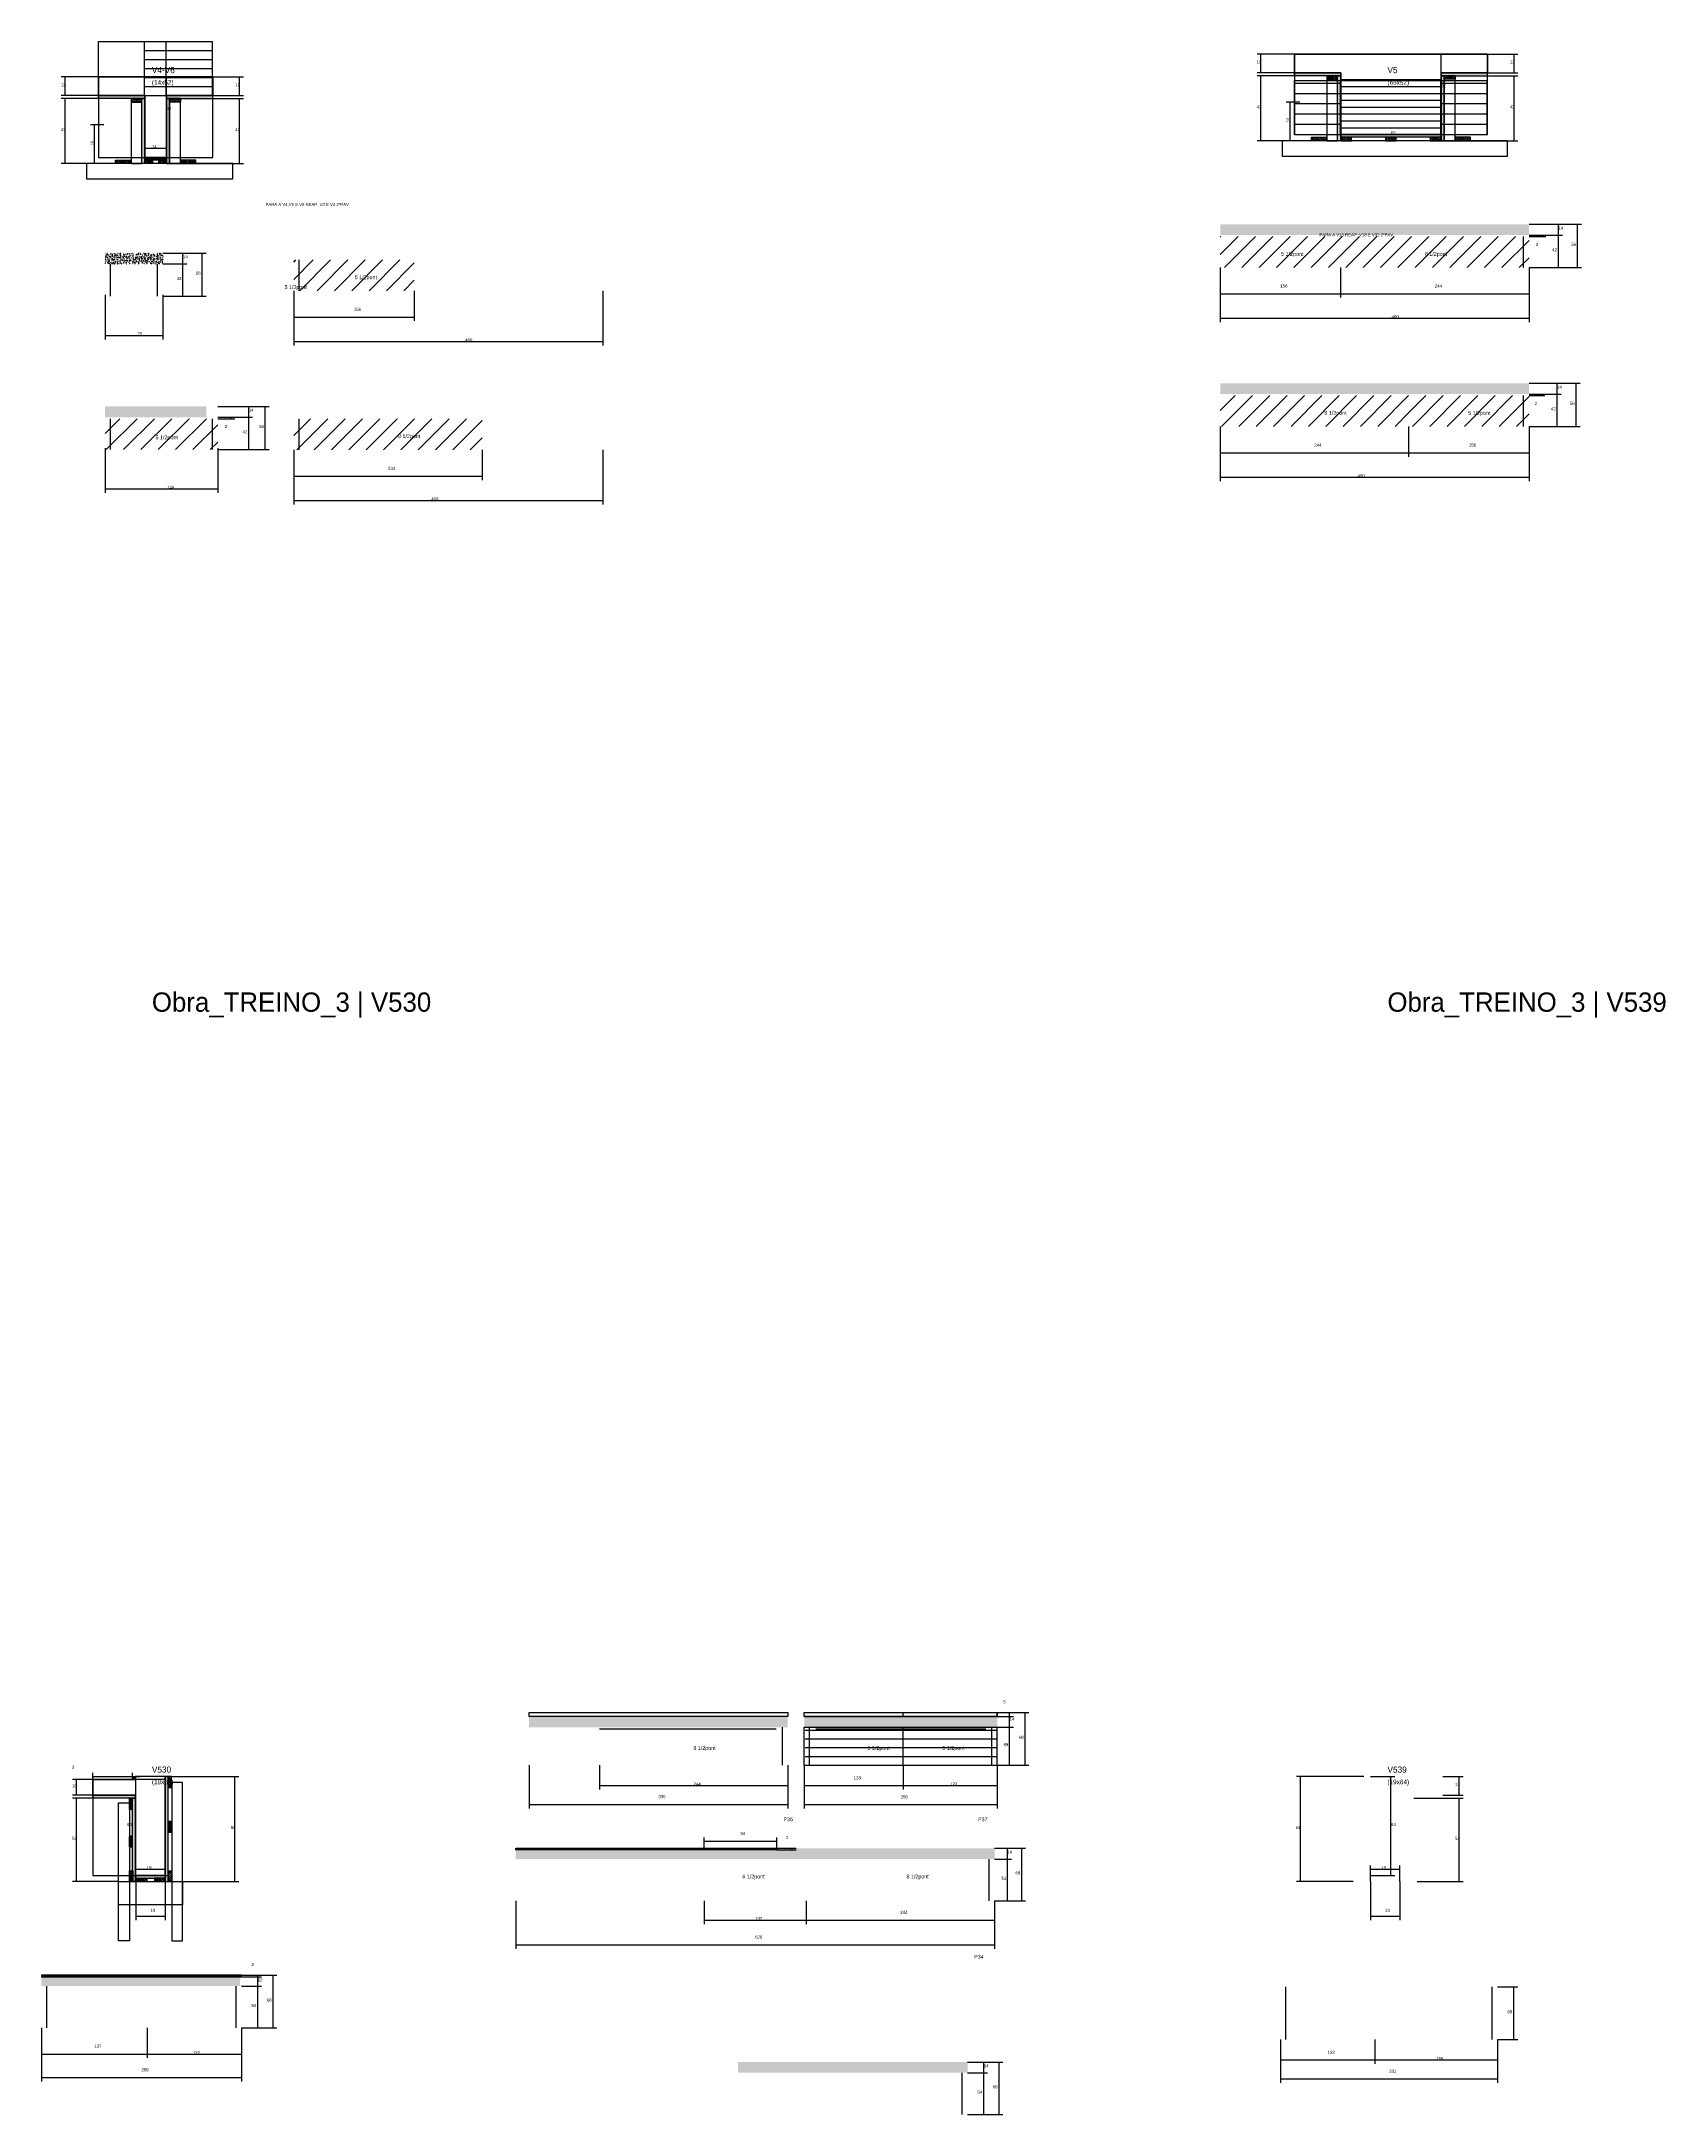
# Model space of a CAD drawing. Header units: metres. Extents: x -2848 to 22762, y -49062 to 1016.
# Drawn here: x 1457 to 3560, y -40038 to -37354 of the extents above; entities that cross this region are included whole.
import ezdxf

# ---------------------------------------------------------------- set-up
doc = ezdxf.new("R2010")
doc.units = ezdxf.units.M
for name, color, linetype in [('CONCRETO', 251, 'Continuous'), ('COTA', 4, 'Continuous'), ('Cota Seção (2x)', 4, 'Continuous'), ('Hachura', 253, 'Continuous'), ('LABEL_ID', 3, 'Continuous'), ('Madeira', 126, 'Continuous'), ('NOMENCLATURA', 7, 'Continuous'), ('Painéis', 200, 'Continuous'), ('PONTALETE', 2, 'Continuous'), ('SARR_2.2x7', 40, 'Continuous'), ('SARR_3.5x7', 81, 'Continuous'), ('SARR_EDITAR', 141, 'Continuous'), ('Texto Seção', 7, 'Continuous')]:
    doc.layers.add(name, color=color, linetype=linetype)

msp = doc.modelspace()

# ---------------------------------------------------------------- hatches: boundary and pattern name
at = {"layer": 'COTA'}
h = msp.add_hatch(dxfattribs=at)
h.set_pattern_fill('AR-CONC', scale=0.03)
h.paths.add_polyline_path([(3383.4, -37604.6), (3383.4, -37590.6), (2983.4, -37590.6), (2983.4, -37604.6)])
h = msp.add_hatch(dxfattribs=at)
h.set_pattern_fill('AR-CONC', scale=0.03)
h.paths.add_polyline_path([(1539.4, -37627.9), (1539.4, -37641.9), (1614.4, -37641.9), (1614.4, -37627.9)])
h = msp.add_hatch(dxfattribs=at)
h.set_pattern_fill('AR-CONC', scale=0.03)
h.paths.add_polyline_path([(3383.4, -37810.4), (3383.4, -37796.4), (2983.4, -37796.4), (2983.4, -37810.4)])
h = msp.add_hatch(dxfattribs=at)
h.set_pattern_fill('AR-CONC', scale=0.03)
h.paths.add_polyline_path([(1539.4, -37826.4), (1539.4, -37840.4), (1670.4, -37840.4), (1670.4, -37826.4)])
h = msp.add_hatch(dxfattribs=at)
h.set_pattern_fill('AR-CONC', scale=0.03)
h.paths.add_polyline_path([(2088.5, -39536.2), (2088.5, -39522.2), (2088.5, -39522.2), (2423.5, -39522.2), (2423.5, -39522.2), (2423.5, -39536.2), (2423.5, -39536.2), (2088.5, -39536.2)])
h = msp.add_hatch(dxfattribs=at)
h.set_pattern_fill('AR-CONC', scale=0.03)
h.paths.add_polyline_path([(2444.8, -39522.2), (2444.8, -39536.2), (2444.8, -39536.2), (2694.8, -39536.2), (2694.8, -39536.2), (2694.8, -39522.2), (2694.8, -39522.2), (2444.8, -39522.2)])
h = msp.add_hatch(dxfattribs=at)
h.set_pattern_fill('AR-CONC', scale=0.03)
h.paths.add_polyline_path([(2409.2, -39694.8), (2409.2, -39692.8), (2409.2, -39692.8), (2691.2, -39692.8), (2691.2, -39692.8), (2691.2, -39706.8), (2691.2, -39706.8), (2071.2, -39706.8), (2071.2, -39706.8), (2071.2, -39694.8), (2071.2, -39694.8), (2409.2, -39694.8)])
h = msp.add_hatch(dxfattribs=at)
h.set_pattern_fill('AR-CONC', scale=0.03)
h.paths.add_polyline_path([(1457, -39859.3), (1457, -39871.3), (1457, -39871.3), (1714, -39871.3), (1714, -39871.3), (1714, -39859.3), (1714, -39859.3), (1457, -39859.3)])
h = msp.add_hatch(dxfattribs=at)
h.set_pattern_fill('AR-CONC', scale=0.03)
h.paths.add_polyline_path([(2656.2, -39983.5), (2656.2, -39969.5), (2656.2, -39969.5), (2359.2, -39969.5), (2359.2, -39969.5), (2359.2, -39983.5), (2359.2, -39983.5), (2656.2, -39983.5)])
at = {"layer": 'Hachura'}
h = msp.add_hatch(color=8, dxfattribs=at)
h.dxf.hatch_style = 1
h.paths.add_polyline_path([(3079.5, -37398.5), (3079.5, -37394.5), (3079.5, -37394.5), (3139.5, -37394.5), (3139.5, -37394.5), (3139.5, -37398.5), (3139.5, -37398.5), (3079.5, -37398.5)])
h = msp.add_hatch(dxfattribs=at)
h.set_pattern_fill('ANSI31', scale=0.5)
h.paths.add_polyline_path([(3121.5, -37398.5), (3121.5, -37402.9), (3121.5, -37402.9), (3135.5, -37402.9), (3135.5, -37402.9), (3135.5, -37398.5), (3135.5, -37398.5), (3121.5, -37398.5)])
h = msp.add_hatch(color=8, dxfattribs=at)
h.dxf.hatch_style = 1
h.paths.add_polyline_path([(3135.5, -37398.5), (3139.5, -37398.5), (3139.5, -37398.5), (3139.5, -37482.5), (3139.5, -37482.5), (3135.5, -37482.5), (3135.5, -37482.5), (3135.5, -37398.5)])
h = msp.add_hatch(color=8, dxfattribs=at)
h.dxf.hatch_style = 1
h.paths.add_polyline_path([(3329.5, -37398.5), (3329.5, -37394.5), (3329.5, -37394.5), (3269.5, -37394.5), (3269.5, -37394.5), (3269.5, -37398.5), (3269.5, -37398.5), (3329.5, -37398.5)])
h = msp.add_hatch(color=8, dxfattribs=at)
h.dxf.hatch_style = 1
h.paths.add_polyline_path([(3273.5, -37398.5), (3269.5, -37398.5), (3269.5, -37398.5), (3269.5, -37482.5), (3269.5, -37482.5), (3273.5, -37482.5), (3273.5, -37482.5), (3273.5, -37398.5)])
h = msp.add_hatch(dxfattribs=at)
h.set_pattern_fill('ANSI31', scale=0.5)
h.paths.add_polyline_path([(3287.5, -37398.5), (3287.5, -37402.9), (3287.5, -37402.9), (3273.5, -37402.9), (3273.5, -37402.9), (3273.5, -37398.5), (3273.5, -37398.5), (3287.5, -37398.5)])
h = msp.add_hatch(color=8, dxfattribs=at)
h.dxf.hatch_style = 1
h.paths.add_polyline_path([(1531, -37428), (1531, -37424), (1531, -37424), (1591, -37424), (1591, -37424), (1591, -37428), (1591, -37428), (1531, -37428)])
h = msp.add_hatch(dxfattribs=at)
h.set_pattern_fill('ANSI31', scale=0.5)
h.paths.add_polyline_path([(1573, -37428), (1573, -37432.4), (1573, -37432.4), (1587, -37432.4), (1587, -37432.4), (1587, -37428), (1587, -37428), (1573, -37428)])
h = msp.add_hatch(color=8, dxfattribs=at)
h.dxf.hatch_style = 1
h.paths.add_polyline_path([(1587, -37428), (1591, -37428), (1591, -37428), (1591, -37512), (1591, -37512), (1587, -37512), (1587, -37512), (1587, -37428)])
h = msp.add_hatch(color=8, dxfattribs=at)
h.dxf.hatch_style = 1
h.paths.add_polyline_path([(1679, -37428), (1679, -37424), (1679, -37424), (1619, -37424), (1619, -37424), (1619, -37428), (1619, -37428), (1679, -37428)])
h = msp.add_hatch(color=8, dxfattribs=at)
h.dxf.hatch_style = 1
h.paths.add_polyline_path([(1623, -37428), (1619, -37428), (1619, -37428), (1619, -37512), (1619, -37512), (1623, -37512), (1623, -37512), (1623, -37428)])
h = msp.add_hatch(dxfattribs=at)
h.set_pattern_fill('ANSI31', scale=0.5)
h.paths.add_polyline_path([(1637, -37428), (1637, -37432.4), (1637, -37432.4), (1623, -37432.4), (1623, -37432.4), (1623, -37428), (1623, -37428), (1637, -37428)])
h = msp.add_hatch(dxfattribs=at)
h.set_pattern_fill('ANSI31', scale=0.5)
h.paths.add_polyline_path([(3101.5, -37482.5), (3101.5, -37478.1), (3101.5, -37478.1), (3121.5, -37478.1), (3121.5, -37478.1), (3121.5, -37482.5), (3121.5, -37482.5), (3101.5, -37482.5)])
h = msp.add_hatch(color=8, dxfattribs=at)
h.dxf.hatch_style = 1
h.paths.add_polyline_path([(3139.5, -37478.1), (3139.5, -37474.5), (3139.5, -37474.5), (3269.5, -37474.5), (3269.5, -37474.5), (3269.5, -37478.1), (3269.5, -37478.1), (3139.5, -37478.1)])
h = msp.add_hatch(dxfattribs=at)
h.set_pattern_fill('ANSI31', scale=0.5)
h.paths.add_polyline_path([(3139.5, -37478.1), (3139.5, -37482.5), (3139.5, -37482.5), (3153.5, -37482.5), (3153.5, -37482.5), (3153.5, -37478.1), (3153.5, -37478.1), (3139.5, -37478.1)])
h = msp.add_hatch(dxfattribs=at)
h.set_pattern_fill('ANSI31', scale=0.5)
h.paths.add_polyline_path([(3197.5, -37478.1), (3197.5, -37482.5), (3197.5, -37482.5), (3211.5, -37482.5), (3211.5, -37482.5), (3211.5, -37478.1), (3211.5, -37478.1), (3197.5, -37478.1)])
h = msp.add_hatch(dxfattribs=at)
h.set_pattern_fill('ANSI31', scale=0.5)
h.paths.add_polyline_path([(3255.5, -37478.1), (3255.5, -37482.5), (3255.5, -37482.5), (3269.5, -37482.5), (3269.5, -37482.5), (3269.5, -37478.1), (3269.5, -37478.1), (3255.5, -37478.1)])
h = msp.add_hatch(dxfattribs=at)
h.set_pattern_fill('ANSI31', scale=0.5)
h.paths.add_polyline_path([(3307.5, -37482.5), (3307.5, -37478.1), (3307.5, -37478.1), (3287.5, -37478.1), (3287.5, -37478.1), (3287.5, -37482.5), (3287.5, -37482.5), (3307.5, -37482.5)])
h = msp.add_hatch(dxfattribs=at)
h.set_pattern_fill('ANSI31', scale=0.5)
h.paths.add_polyline_path([(1553, -37512), (1553, -37507.6), (1553, -37507.6), (1573, -37507.6), (1573, -37507.6), (1573, -37512), (1573, -37512), (1553, -37512)])
h = msp.add_hatch(color=8, dxfattribs=at)
h.dxf.hatch_style = 1
h.paths.add_polyline_path([(1591, -37507.6), (1591, -37504), (1591, -37504), (1619, -37504), (1619, -37504), (1619, -37507.6), (1619, -37507.6), (1591, -37507.6)])
h = msp.add_hatch(dxfattribs=at)
h.set_pattern_fill('ANSI31', scale=0.5)
h.paths.add_polyline_path([(1591, -37512), (1591, -37507.6), (1591, -37507.6), (1601, -37507.6), (1601, -37507.6), (1601, -37512), (1601, -37512), (1591, -37512)])
h = msp.add_hatch(dxfattribs=at)
h.set_pattern_fill('ANSI31', scale=0.5)
h.paths.add_polyline_path([(1609, -37512), (1609, -37507.6), (1609, -37507.6), (1619, -37507.6), (1619, -37507.6), (1619, -37512), (1619, -37512), (1609, -37512)])
h = msp.add_hatch(dxfattribs=at)
h.set_pattern_fill('ANSI31', scale=0.5)
h.paths.add_polyline_path([(1657, -37512), (1657, -37507.6), (1657, -37507.6), (1637, -37507.6), (1637, -37507.6), (1637, -37512), (1637, -37512), (1657, -37512)])
h = msp.add_hatch(dxfattribs=at)
h.set_pattern_fill('ANSI31', scale=5)
h.paths.add_polyline_path([(3139.4, -37646.6), (3139.4, -37606.6), (2983.4, -37606.6), (2983.4, -37646.6)])
h = msp.add_hatch(dxfattribs=at)
h.set_pattern_fill('ANSI31', scale=5)
h.paths.add_polyline_path([(3139.4, -37646.6), (3383.4, -37646.6), (3383.4, -37606.6), (3139.4, -37606.6)])
h = msp.add_hatch(dxfattribs=at)
h.set_pattern_fill('ANSI31', scale=5)
h.paths.add_polyline_path([(1939.8, -37676.8), (1939.8, -37636.8), (1783.8, -37636.8), (1783.8, -37676.8)])
h = msp.add_hatch(dxfattribs=at)
h.set_pattern_fill('ANSI31', scale=5)
h.paths.add_polyline_path([(3227.4, -37812.4), (2983.4, -37812.4), (2983.4, -37852.4), (3227.4, -37852.4)])
h = msp.add_hatch(dxfattribs=at)
h.set_pattern_fill('ANSI31', scale=5)
h.paths.add_polyline_path([(3227.4, -37852.4), (3383.4, -37852.4), (3383.4, -37812.4), (3227.4, -37812.4)])
h = msp.add_hatch(dxfattribs=at)
h.set_pattern_fill('ANSI31', scale=5)
h.paths.add_polyline_path([(1685.4, -37882.4), (1685.4, -37842.4), (1539.4, -37842.4), (1539.4, -37882.4)])
h = msp.add_hatch(dxfattribs=at)
h.set_pattern_fill('ANSI31', scale=5)
h.paths.add_polyline_path([(2027.8, -37842.6), (1783.8, -37842.6), (1783.8, -37882.6), (2027.8, -37882.6)])
h = msp.add_hatch(color=8, dxfattribs=at)
h.dxf.hatch_style = 1
h.paths.add_polyline_path([(1575, -39604), (1579, -39604), (1579, -39604), (1579, -39600), (1579, -39600), (1575, -39600), (1575, -39600), (1575, -39604)])
h = msp.add_hatch(color=8, dxfattribs=at)
h.dxf.hatch_style = 1
h.paths.add_polyline_path([(1621, -39600), (1617, -39600), (1617, -39600), (1617, -39736), (1617, -39736), (1621, -39736), (1621, -39736), (1621, -39600)])
h = msp.add_hatch(dxfattribs=at)
h.set_pattern_fill('ANSI31', scale=0.5)
h.paths.add_polyline_path([(1625.4, -39600), (1621, -39600), (1621, -39600), (1621, -39614), (1621, -39614), (1625.4, -39614), (1625.4, -39614), (1625.4, -39600)])
h = msp.add_hatch(color=8, dxfattribs=at)
h.dxf.hatch_style = 1
h.paths.add_polyline_path([(1523.4, -39628), (1523.4, -39624), (1523.4, -39624), (1579, -39624), (1579, -39624), (1579, -39628), (1579, -39628), (1523.4, -39628)])
h = msp.add_hatch(dxfattribs=at)
h.set_pattern_fill('ANSI31', scale=0.5)
h.paths.add_polyline_path([(1575, -39628), (1570.6, -39628), (1570.6, -39628), (1570.6, -39642), (1570.6, -39642), (1575, -39642), (1575, -39642), (1575, -39628)])
h = msp.add_hatch(color=8, dxfattribs=at)
h.dxf.hatch_style = 1
h.paths.add_polyline_path([(1575, -39628), (1579, -39628), (1579, -39628), (1579, -39736), (1579, -39736), (1575, -39736), (1575, -39736), (1575, -39628)])
h = msp.add_hatch(dxfattribs=at)
h.set_pattern_fill('ANSI31', scale=0.5)
h.paths.add_polyline_path([(1625.4, -39658), (1621, -39658), (1621, -39658), (1621, -39672), (1621, -39672), (1625.4, -39672), (1625.4, -39672), (1625.4, -39658)])
h = msp.add_hatch(dxfattribs=at)
h.set_pattern_fill('ANSI31', scale=0.5)
h.paths.add_polyline_path([(1575, -39677), (1570.6, -39677), (1570.6, -39677), (1570.6, -39691), (1570.6, -39691), (1575, -39691), (1575, -39691), (1575, -39677)])
h = msp.add_hatch(dxfattribs=at)
h.set_pattern_fill('ANSI31', scale=0.5)
h.paths.add_polyline_path([(1570.9, -39722), (1575.3, -39722), (1575.3, -39722), (1575.3, -39736), (1575.3, -39736), (1570.9, -39736), (1570.9, -39736), (1570.9, -39722)])
h = msp.add_hatch(color=8, dxfattribs=at)
h.dxf.hatch_style = 1
h.paths.add_polyline_path([(1617.3, -39731.6), (1617.3, -39728), (1617.3, -39728), (1579.3, -39728), (1579.3, -39728), (1579.3, -39731.6), (1579.3, -39731.6), (1617.3, -39731.6)])
h = msp.add_hatch(dxfattribs=at)
h.set_pattern_fill('ANSI31', scale=0.5)
h.paths.add_polyline_path([(1579.3, -39736), (1579.3, -39731.6), (1579.3, -39731.6), (1593.3, -39731.6), (1593.3, -39731.6), (1593.3, -39736), (1593.3, -39736), (1579.3, -39736)])
h = msp.add_hatch(dxfattribs=at)
h.set_pattern_fill('ANSI31', scale=0.5)
h.paths.add_polyline_path([(1617.3, -39736), (1617.3, -39731.6), (1617.3, -39731.6), (1603.3, -39731.6), (1603.3, -39731.6), (1603.3, -39736), (1603.3, -39736), (1617.3, -39736)])
h = msp.add_hatch(dxfattribs=at)
h.set_pattern_fill('ANSI31', scale=0.5)
h.paths.add_polyline_path([(1621.3, -39722), (1625.7, -39722), (1625.7, -39722), (1625.7, -39736), (1625.7, -39736), (1621.3, -39736), (1621.3, -39736), (1621.3, -39722)])

# ---------------------------------------------------------------- linework, layer by layer
at = {"layer": 'CONCRETO'}
for points in [[(3269.5, -37394.5), (3269.5, -37404.5), (3269.5, -37474.5), (3139.5, -37474.5), (3139.5, -37394.5), (3079.5, -37394.5), (3079.5, -37370.5), (3269.5, -37370.5), (3329.5, -37370.5), (3329.5, -37394.5)], [(3079.5, -37474.5), (3329.5, -37474.5), (3329.5, -37370.5), (3079.5, -37370.5)], [(1619, -37424), (1619, -37434), (1619, -37504), (1591, -37504), (1591, -37424), (1531, -37424), (1531, -37400), (1619, -37400), (1679, -37400), (1679, -37424)], [(1531, -37504), (1679, -37504), (1679, -37400), (1531, -37400)], [(1523.4, -39728), (1617, -39728), (1617, -39604), (1523.4, -39604)], [(1579, -39728), (1621, -39728), (1621, -39600), (1579, -39600)]]:
    msp.add_lwpolyline(points, close=True, dxfattribs=at)
for points in [[(1617, -39624), (1617, -39624), (1617, -39656), (1617, -39656), (1617, -39728), (1579, -39728), (1579, -39624), (1523.4, -39624), (1523.4, -39604), (1579, -39604)], [(1579, -39624), (1579, -39626), (1579, -39626), (1579, -39728), (1617, -39728), (1617, -39600), (1621, -39600), (1621, -39600), (1579, -39600), (1579, -39604)]]:
    msp.add_lwpolyline(points, dxfattribs=at)
at = {"layer": 'COTA'}
for p, q in [((3079.5, -37370.5), (3031.2, -37370.5)), ((3036.2, -37394.5), (3036.2, -37370.5)), ((3329.5, -37370.5), (3369, -37370.5)), ((3364, -37394.5), (3364, -37370.5)), ((1531, -37400), (1482.7, -37400)), ((1487.7, -37424), (1487.7, -37400)), ((1679, -37400), (1718.5, -37400)), ((1713.5, -37424), (1713.5, -37400)), ((3079.5, -37394.5), (3031.2, -37394.5)), ((3079.5, -37398.5), (3031.2, -37398.5)), ((3036.2, -37482.5), (3036.2, -37398.5)), ((3287.5, -37398.5), (3369, -37398.5)), ((3329.5, -37394.5), (3369, -37394.5)), ((3364, -37482.5), (3364, -37398.5)), ((1531, -37424), (1482.7, -37424)), ((1531, -37428), (1482.7, -37428)), ((1487.7, -37512), (1487.7, -37428)), ((1637, -37428), (1718.5, -37428)), ((1679, -37424), (1718.5, -37424)), ((1713.5, -37512), (1713.5, -37428)), ((3086.5, -37432.6), (3069, -37432.6)), ((3074, -37482.5), (3074, -37432.6)), ((1538, -37462.1), (1520.5, -37462.1)), ((1525.5, -37512), (1525.5, -37462.1)), ((3101.5, -37482.5), (3031.2, -37482.5)), ((3086.5, -37482.5), (3069, -37482.5)), ((3307.5, -37482.5), (3369, -37482.5)), ((1553, -37512), (1482.7, -37512)), ((1538, -37512), (1520.5, -37512)), ((1657, -37512), (1718.5, -37512)), ((3383.4, -37590.6), (3426.5, -37590.6)), ((3383.4, -37590.6), (3451.3, -37590.6)), ((3421.5, -37604.6), (3421.5, -37590.6)), ((3446.3, -37646.6), (3446.3, -37590.6)), ((3383.4, -37604.6), (3426.5, -37604.6)), ((3383.4, -37604.6), (3426.5, -37604.6)), ((3383.4, -37604.6), (3405.3, -37604.6)), ((3383.4, -37606.6), (3405.3, -37606.6)), ((3400.3, -37606.6), (3400.3, -37604.6)), ((3421.5, -37646.6), (3421.5, -37604.6)), ((1614.4, -37627.9), (1645.3, -37627.9)), ((1614.4, -37627.9), (1670.1, -37627.9)), ((1614.4, -37641.9), (1645.3, -37641.9)), ((1614.4, -37641.9), (1645.3, -37641.9)), ((1640.3, -37641.9), (1640.3, -37627.9)), ((1640.3, -37683.9), (1640.3, -37641.9)), ((1665.1, -37683.9), (1665.1, -37627.9)), ((2983.4, -37646.6), (2983.4, -37717.3)), ((2983.4, -37646.6), (2983.4, -37685.6)), ((3139.4, -37646.6), (3139.4, -37685.6)), ((3139.4, -37646.6), (3139.4, -37685.6)), ((3383.4, -37646.6), (3383.4, -37685.6)), ((3383.4, -37646.6), (3383.4, -37717.3)), ((3383.4, -37646.6), (3426.5, -37646.6)), ((3383.4, -37646.6), (3451.3, -37646.6)), ((1539.4, -37681.9), (1539.4, -37739.6)), ((1614.4, -37681.9), (1614.4, -37739.6)), ((1614.4, -37683.9), (1645.3, -37683.9)), ((1614.4, -37683.9), (1670.1, -37683.9)), ((1783.8, -37676.8), (1783.8, -37747.5)), ((1783.8, -37676.8), (1783.8, -37715.8)), ((1939.8, -37676.8), (1939.8, -37715.8)), ((2183.8, -37676.8), (2183.8, -37747.5)), ((2983.4, -37680.6), (3139.4, -37680.6)), ((3139.4, -37680.6), (3383.4, -37680.6)), ((1783.8, -37710.8), (1939.8, -37710.8)), ((2983.4, -37712.3), (3383.4, -37712.3)), ((1539.4, -37734.6), (1614.4, -37734.6)), ((1783.8, -37742.5), (2183.8, -37742.5)), ((3383.4, -37796.4), (3424.8, -37796.4)), ((3383.4, -37796.4), (3449.6, -37796.4)), ((3383.4, -37810.4), (3424.8, -37810.4)), ((3383.4, -37810.4), (3424.8, -37810.4)), ((3383.4, -37810.4), (3403.9, -37810.4)), ((3398.9, -37812.4), (3398.9, -37810.4)), ((3419.8, -37810.4), (3419.8, -37796.4)), ((3419.8, -37852.4), (3419.8, -37810.4)), ((3444.6, -37852.4), (3444.6, -37796.4)), ((1685.4, -37826.4), (1730.5, -37826.4)), ((1685.4, -37826.4), (1751.9, -37826.4)), ((1725.5, -37840.4), (1725.5, -37826.4)), ((1746.9, -37882.4), (1746.9, -37826.4)), ((3383.4, -37812.4), (3403.9, -37812.4)), ((1685.4, -37840.4), (1730.5, -37840.4)), ((1685.4, -37840.4), (1730.5, -37840.4)), ((1685.4, -37840.4), (1707.4, -37840.4)), ((1685.4, -37842.4), (1707.4, -37842.4)), ((1702.4, -37842.4), (1702.4, -37840.4)), ((1725.5, -37882.4), (1725.5, -37840.4)), ((2983.4, -37852.4), (2983.4, -37891.5)), ((2983.4, -37852.4), (2983.4, -37923.1)), ((3227.4, -37852.4), (3227.4, -37891.5)), ((3227.4, -37852.4), (3227.4, -37891.5)), ((3383.4, -37852.4), (3383.4, -37923.1)), ((3383.4, -37852.4), (3383.4, -37891.5)), ((3383.4, -37852.4), (3424.8, -37852.4)), ((3383.4, -37852.4), (3449.6, -37852.4)), ((1539.4, -37880.4), (1539.4, -37938.2)), ((1685.4, -37880.4), (1685.4, -37938.2)), ((1685.4, -37882.4), (1730.5, -37882.4)), ((1685.4, -37882.4), (1751.9, -37882.4)), ((1783.8, -37882.6), (1783.8, -37921.7)), ((1783.8, -37882.6), (1783.8, -37953.3)), ((2027.8, -37882.6), (2027.8, -37921.7)), ((2183.8, -37882.6), (2183.8, -37953.3)), ((2983.4, -37886.5), (3227.4, -37886.5)), ((3227.4, -37886.5), (3383.4, -37886.5)), ((1783.8, -37916.7), (2027.8, -37916.7)), ((1539.4, -37933.2), (1685.4, -37933.2)), ((2983.4, -37918.1), (3383.4, -37918.1)), ((1783.8, -37948.3), (2183.8, -37948.3)), ((2694.8, -39517.2), (2735.7, -39517.2)), ((2694.8, -39517.2), (2715.7, -39517.2)), ((2694.8, -39522.2), (2715.7, -39522.2)), ((2710.7, -39522.2), (2710.7, -39517.2)), ((2710.7, -39536.2), (2710.7, -39522.2)), ((2710.7, -39522.2), (2715.7, -39522.2)), ((2730.7, -39585.2), (2730.7, -39517.2)), ((2694.8, -39536.2), (2715.7, -39536.2)), ((2710.7, -39585.2), (2710.7, -39536.2)), ((2710.7, -39536.2), (2715.7, -39536.2)), ((1523.4, -39604), (1497.2, -39604)), ((1502.2, -39624), (1502.2, -39604)), ((1523.4, -39604), (1523.4, -39595)), ((1523.4, -39600), (1575, -39600)), ((1575, -39600), (1575, -39595)), ((1625.4, -39600), (1712.6, -39600)), ((1707.6, -39736), (1707.6, -39600)), ((2088.5, -39585.2), (2088.5, -39641.2)), ((2179.5, -39585.2), (2179.5, -39616.7)), ((2423.5, -39585.2), (2423.5, -39616.7)), ((2423.5, -39585.2), (2423.5, -39641.2)), ((2444.8, -39585.2), (2444.8, -39616.7)), ((2444.8, -39585.2), (2444.8, -39641.2)), ((2572.8, -39585.2), (2572.8, -39616.7)), ((2572.8, -39585.2), (2572.8, -39616.7)), ((2694.8, -39585.2), (2694.8, -39616.7)), ((2694.8, -39585.2), (2694.8, -39641.2)), ((2694.8, -39585.2), (2715.7, -39585.2)), ((2694.8, -39585.2), (2735.7, -39585.2)), ((3169.6, -39600), (3082.4, -39600)), ((3087.4, -39736), (3087.4, -39600)), ((3271.6, -39600), (3297.9, -39600)), ((3292.9, -39624), (3292.9, -39600)), ((1523.4, -39624), (1497.2, -39624)), ((1523.4, -39628), (1497.2, -39628)), ((1502.2, -39736), (1502.2, -39628)), ((2179.5, -39611.7), (2423.5, -39611.7)), ((2444.8, -39611.7), (2572.8, -39611.7)), ((2572.8, -39611.7), (2694.8, -39611.7)), ((3234, -39628), (3297.9, -39628)), ((3271.6, -39624), (3297.9, -39624)), ((3292.9, -39736), (3292.9, -39628)), ((2088.5, -39636.2), (2423.5, -39636.2)), ((2444.8, -39636.2), (2694.8, -39636.2)), ((2409.2, -39692.8), (2434.2, -39692.8)), ((2409.2, -39694.8), (2434.2, -39694.8)), ((2429.2, -39694.8), (2429.2, -39692.8)), ((2691.2, -39692.8), (2713, -39692.8)), ((2691.2, -39692.8), (2731.4, -39692.8)), ((2691.2, -39706.8), (2713, -39706.8)), ((2691.2, -39706.8), (2713, -39706.8)), ((2708, -39706.8), (2708, -39692.8)), ((2708, -39760.8), (2708, -39706.8)), ((2726.4, -39760.8), (2726.4, -39692.8)), ((1556.9, -39736), (1497.2, -39736)), ((1579.3, -39736), (1579.3, -39785.7)), ((1617.3, -39736), (1617.3, -39785.7)), ((1639.7, -39736), (1712.6, -39736)), ((3155.6, -39736), (3082.4, -39736)), ((3178, -39736), (3178, -39785.7)), ((3216, -39736), (3216, -39785.7)), ((3238.4, -39736), (3297.9, -39736)), ((2071.2, -39760.8), (2071.2, -39822.8)), ((2315.2, -39760.8), (2315.2, -39790.9)), ((2447.2, -39760.8), (2447.2, -39790.9)), ((2447.2, -39760.8), (2447.2, -39790.9)), ((2691.2, -39760.8), (2691.2, -39790.9)), ((2691.2, -39760.8), (2691.2, -39822.8)), ((2691.2, -39760.8), (2713, -39760.8)), ((2691.2, -39760.8), (2731.4, -39760.8)), ((1579.3, -39780.7), (1617.3, -39780.7)), ((2315.2, -39785.9), (2447.2, -39785.9)), ((2447.2, -39785.9), (2691.2, -39785.9)), ((3178, -39780.7), (3216, -39780.7)), ((2071.2, -39817.8), (2691.2, -39817.8)), ((1716, -39857.3), (1762, -39857.3)), ((1716, -39857.3), (1742.1, -39857.3)), ((1716, -39859.3), (1742.1, -39859.3)), ((1716, -39859.3), (1742.1, -39859.3)), ((1716, -39871.3), (1742.1, -39871.3)), ((1716, -39871.3), (1742.1, -39871.3)), ((1737.1, -39859.3), (1737.1, -39857.3)), ((1737.1, -39871.3), (1737.1, -39859.3)), ((1737.1, -39925.3), (1737.1, -39871.3)), ((1757, -39925.3), (1757, -39857.3)), ((3342.6, -39872.4), (3368.7, -39872.4)), ((3363.7, -39940.4), (3363.7, -39872.4)), ((1457, -39925.3), (1457, -39964.2)), ((1457, -39925.3), (1457, -39994.7)), ((1594, -39925.3), (1594, -39964.2)), ((1594, -39925.3), (1594, -39964.2)), ((1716, -39925.3), (1716, -39964.2)), ((1716, -39925.3), (1716, -39994.7)), ((1716, -39925.3), (1742.1, -39925.3)), ((1716, -39925.3), (1762, -39925.3)), ((3061.6, -39940.4), (3061.6, -39971.9)), ((3061.6, -39940.4), (3061.6, -39996.4)), ((3183.6, -39940.4), (3183.6, -39971.9)), ((3183.6, -39940.4), (3183.6, -39971.9)), ((3342.6, -39940.4), (3342.6, -39971.9)), ((3342.6, -39940.4), (3342.6, -39996.4)), ((3342.6, -39940.4), (3368.7, -39940.4)), ((1457, -39959.2), (1594, -39959.2)), ((1594, -39959.2), (1716, -39959.2)), ((2656.2, -39969.5), (2682.2, -39969.5)), ((2656.2, -39969.5), (2702.1, -39969.5)), ((2656.2, -39983.5), (2682.2, -39983.5)), ((2656.2, -39983.5), (2682.2, -39983.5)), ((2677.2, -39983.5), (2677.2, -39969.5)), ((2677.2, -40037.5), (2677.2, -39983.5)), ((2697.1, -40037.5), (2697.1, -39969.5)), ((3061.6, -39966.9), (3183.6, -39966.9)), ((3183.6, -39966.9), (3342.6, -39966.9)), ((1457, -39989.7), (1716, -39989.7)), ((3061.6, -39991.4), (3342.6, -39991.4)), ((2656.2, -40037.5), (2682.2, -40037.5)), ((2656.2, -40037.5), (2702.1, -40037.5))]:
    msp.add_line(p, q, dxfattribs=at)
at = {"layer": 'Cota Seção (2x)'}
for p, q in [((3139.5, -37370.5), (3274.5, -37370.5)), ((3269.5, -37474.5), (3269.5, -37370.5)), ((1591, -37400), (1624, -37400)), ((1619, -37504), (1619, -37400)), ((1591, -37504), (1591, -37487.2)), ((1619, -37504), (1619, -37487.2)), ((3139.5, -37474.5), (3139.5, -37469.5)), ((3139.5, -37474.5), (3274.5, -37474.5)), ((3139.5, -37474.5), (3269.5, -37474.5)), ((3269.5, -37474.5), (3269.5, -37469.5)), ((1591, -37492.2), (1619, -37492.2)), ((1591, -37504), (1624, -37504)), ((1579.3, -39728), (1579.3, -39600)), ((1579.3, -39600), (1584.3, -39600)), ((3178, -39600), (3209.6, -39600)), ((3204.6, -39728), (3204.6, -39600)), ((2315.2, -39692.8), (2315.2, -39678.7)), ((2315.2, -39683.7), (2409.2, -39683.7)), ((2409.2, -39692.8), (2409.2, -39678.7)), ((1579.3, -39736), (1579.3, -39715)), ((1617.3, -39736), (1617.3, -39715)), ((3178, -39736), (3178, -39715)), ((3216, -39736), (3216, -39715)), ((1579.3, -39720), (1617.3, -39720)), ((1579.3, -39728), (1584.3, -39728)), ((3178, -39720), (3216, -39720)), ((3178, -39728), (3209.6, -39728))]:
    msp.add_line(p, q, dxfattribs=at)
at = {"layer": 'Madeira'}
for points in [[(3121.5, -37398.5), (3121.5, -37402.9), (3135.5, -37402.9), (3135.5, -37398.5)], [(3121.5, -37482.5), (3135.5, -37482.5), (3135.5, -37398.5), (3121.5, -37398.5)], [(3287.5, -37398.5), (3287.5, -37402.9), (3273.5, -37402.9), (3273.5, -37398.5)], [(3287.5, -37398.5), (3273.5, -37398.5), (3273.5, -37482.5), (3287.5, -37482.5)], [(1573, -37428), (1573, -37432.4), (1587, -37432.4), (1587, -37428)], [(1573, -37512), (1587, -37512), (1587, -37428), (1573, -37428)], [(1637, -37428), (1637, -37432.4), (1623, -37432.4), (1623, -37428)], [(1637, -37428), (1623, -37428), (1623, -37512), (1637, -37512)], [(3063.7, -37502.5), (3355.3, -37502.5), (3355.3, -37482.5), (3063.7, -37482.5)], [(3101.5, -37482.5), (3101.5, -37478.1), (3121.5, -37478.1), (3121.5, -37482.5)], [(3139.5, -37478.1), (3139.5, -37482.5), (3153.5, -37482.5), (3153.5, -37478.1)], [(3197.5, -37478.1), (3197.5, -37482.5), (3211.5, -37482.5), (3211.5, -37478.1)], [(3255.5, -37478.1), (3255.5, -37482.5), (3269.5, -37482.5), (3269.5, -37478.1)], [(3307.5, -37482.5), (3307.5, -37478.1), (3287.5, -37478.1), (3287.5, -37482.5)], [(1515.2, -37532), (1704.8, -37532), (1704.8, -37512), (1515.2, -37512)], [(1553, -37512), (1553, -37507.6), (1573, -37507.6), (1573, -37512)], [(1591, -37512), (1591, -37507.6), (1601, -37507.6), (1601, -37512)], [(1609, -37512), (1609, -37507.6), (1619, -37507.6), (1619, -37512)], [(1657, -37512), (1657, -37507.6), (1637, -37507.6), (1637, -37512)], [(1625.4, -39600), (1621, -39600), (1621, -39614), (1625.4, -39614)], [(1575, -39628), (1570.6, -39628), (1570.6, -39642), (1575, -39642)], [(1625.4, -39658), (1621, -39658), (1621, -39672), (1625.4, -39672)], [(1575, -39677), (1570.6, -39677), (1570.6, -39691), (1575, -39691)], [(1570.9, -39722), (1575.3, -39722), (1575.3, -39736), (1570.9, -39736)], [(1579.3, -39736), (1579.3, -39731.6), (1593.3, -39731.6), (1593.3, -39736)], [(1617.3, -39736), (1617.3, -39731.6), (1603.3, -39731.6), (1603.3, -39736)], [(1621.3, -39722), (1625.7, -39722), (1625.7, -39736), (1621.3, -39736)]]:
    msp.add_lwpolyline(points, close=True, dxfattribs=at)
at = {"layer": 'Painéis'}
for p, q in [((1531, -37354), (1590.5, -37354)), ((1531, -37424), (1531, -37354)), ((1590.5, -37424), (1590.5, -37354)), ((1590.5, -37354), (1618.5, -37354)), ((1590.5, -37424), (1590.5, -37354)), ((1618.5, -37424), (1618.5, -37354)), ((1618.5, -37354), (1678.5, -37354)), ((1618.5, -37424), (1618.5, -37354)), ((1678.5, -37424), (1678.5, -37354)), ((3079.5, -37394.5), (3139.5, -37394.5)), ((3079.5, -37398.5), (3079.5, -37394.5)), ((3079.5, -37404.5), (3139.1, -37404.5)), ((3079.5, -37474.5), (3079.5, -37404.5)), ((3139.1, -37474.5), (3139.1, -37404.5)), ((3139.1, -37404.5), (3269.1, -37404.5)), ((3139.1, -37474.5), (3139.1, -37404.5)), ((3139.5, -37398.5), (3139.5, -37394.5)), ((3139.5, -37482.5), (3139.5, -37398.5)), ((3269.1, -37474.5), (3269.1, -37404.5)), ((3269.1, -37404.5), (3329.1, -37404.5)), ((3269.1, -37474.5), (3269.1, -37404.5)), ((3269.5, -37394.5), (3329.5, -37394.5)), ((3269.5, -37398.5), (3269.5, -37394.5)), ((3269.5, -37482.5), (3269.5, -37398.5)), ((3329.1, -37474.5), (3329.1, -37404.5)), ((3329.5, -37398.5), (3329.5, -37394.5)), ((1531, -37424), (1591, -37424)), ((1531, -37428), (1531, -37424)), ((1531, -37424), (1590.5, -37424)), ((1590.5, -37424), (1618.5, -37424)), ((1591, -37428), (1591, -37424)), ((1591, -37512), (1591, -37428)), ((1618.5, -37424), (1678.5, -37424)), ((1619, -37424), (1679, -37424)), ((1619, -37428), (1619, -37424)), ((1619, -37512), (1619, -37428)), ((1679, -37428), (1679, -37424)), ((3079.5, -37474.5), (3139.1, -37474.5)), ((3139.1, -37474.5), (3269.1, -37474.5)), ((3139.5, -37474.5), (3269.5, -37474.5)), ((3139.5, -37478.1), (3139.5, -37474.5)), ((3269.1, -37474.5), (3329.1, -37474.5)), ((3269.5, -37478.1), (3269.5, -37474.5)), ((2444.8, -39517.2), (2694.8, -39517.2)), ((2444.8, -39522.2), (2694.8, -39522.2)), ((2572.8, -39522.2), (2572.8, -39517.2)), ((2694.8, -39522.2), (2694.8, -39517.2)), ((2444.8, -39536.2), (2694.8, -39536.2)), ((2444.8, -39585.2), (2444.8, -39536.2)), ((2572.8, -39585.2), (2572.8, -39536.2)), ((2694.8, -39585.2), (2694.8, -39536.2)), ((1617, -39736), (1617, -39600)), ((2444.8, -39585.2), (2694.8, -39585.2)), ((1523.4, -39624), (1579, -39624)), ((1523.4, -39628), (1523.4, -39624)), ((1579, -39628), (1579, -39624)), ((1579, -39736), (1579, -39628)), ((1579.3, -39728), (1617.3, -39728)), ((1579.3, -39731.6), (1579.3, -39728)), ((1617.3, -39731.6), (1617.3, -39728)), ((1457, -39857.3), (1716, -39857.3)), ((1457, -39859.3), (1716, -39859.3))]:
    msp.add_line(p, q, dxfattribs=at)
for points in [[(3079.5, -37398.5), (3079.5, -37394.5), (3139.5, -37394.5), (3139.5, -37398.5)], [(3135.5, -37398.5), (3139.5, -37398.5), (3139.5, -37482.5), (3135.5, -37482.5)], [(3329.5, -37398.5), (3329.5, -37394.5), (3269.5, -37394.5), (3269.5, -37398.5)], [(3273.5, -37398.5), (3269.5, -37398.5), (3269.5, -37482.5), (3273.5, -37482.5)], [(1531, -37428), (1531, -37424), (1591, -37424), (1591, -37428)], [(1587, -37428), (1591, -37428), (1591, -37512), (1587, -37512)], [(1679, -37428), (1679, -37424), (1619, -37424), (1619, -37428)], [(1623, -37428), (1619, -37428), (1619, -37512), (1623, -37512)], [(3139.5, -37478.1), (3139.5, -37474.5), (3269.5, -37474.5), (3269.5, -37478.1)], [(1591, -37507.6), (1591, -37504), (1619, -37504), (1619, -37507.6)], [(2088.5, -39517.2), (2423.5, -39517.2), (2423.5, -39522.2), (2088.5, -39522.2)], [(2444.8, -39517.2), (2694.8, -39517.2), (2694.8, -39522.2), (2444.8, -39522.2)], [(1575, -39600), (1579, -39600), (1579, -39604), (1575, -39604)], [(1621, -39600), (1617, -39600), (1617, -39736), (1621, -39736)], [(1523.4, -39628), (1523.4, -39624), (1579, -39624), (1579, -39628)], [(1575, -39628), (1579, -39628), (1579, -39736), (1575, -39736)], [(2071.2, -39692.8), (2409.2, -39692.8), (2409.2, -39694.8), (2071.2, -39694.8)], [(1617.3, -39731.6), (1617.3, -39728), (1579.3, -39728), (1579.3, -39731.6)], [(1716, -39857.3), (1457, -39857.3), (1457, -39859.3), (1716, -39859.3)]]:
    msp.add_lwpolyline(points, close=True, dxfattribs=at)
at = {"layer": 'SARR_2.2x7'}
for p, q in [((1591.5, -37365.7), (1617.5, -37365.7)), ((1591.5, -37377.3), (1617.5, -37377.3)), ((1619.5, -37365.7), (1677.5, -37365.7)), ((1619.5, -37377.3), (1677.5, -37377.3)), ((1591.5, -37389), (1617.5, -37389)), ((1591.5, -37400.7), (1617.5, -37400.7)), ((1619.5, -37389), (1677.5, -37389)), ((1619.5, -37400.7), (1677.5, -37400.7)), ((3080.5, -37407.8), (3138.1, -37407.8)), ((3140.1, -37403.4), (3268.1, -37403.4)), ((3270.1, -37407.8), (3328.1, -37407.8)), ((1591.5, -37412.3), (1617.5, -37412.3)), ((1619.5, -37412.3), (1677.5, -37412.3)), ((3080.5, -37421.2), (3138.1, -37421.2)), ((3080.5, -37434.5), (3138.1, -37434.5)), ((3140.1, -37412.3), (3268.1, -37412.3)), ((3140.1, -37421.2), (3268.1, -37421.2)), ((3140.1, -37430.1), (3268.1, -37430.1)), ((3270.1, -37421.2), (3328.1, -37421.2)), ((3270.1, -37434.5), (3328.1, -37434.5)), ((3080.5, -37447.8), (3138.1, -37447.8)), ((3080.5, -37461.2), (3138.1, -37461.2)), ((3140.1, -37438.9), (3268.1, -37438.9)), ((3140.1, -37447.8), (3268.1, -37447.8)), ((3140.1, -37456.7), (3268.1, -37456.7)), ((3270.1, -37447.8), (3328.1, -37447.8)), ((3270.1, -37461.2), (3328.1, -37461.2)), ((3140.1, -37465.6), (3268.1, -37465.6)), ((3376.4, -37646.6), (3376.4, -37606.6)), ((1546.4, -37683.9), (1546.4, -37641.9)), ((1607.4, -37683.9), (1607.4, -37641.9)), ((1790.8, -37676.8), (1790.8, -37636.8)), ((3376.4, -37852.4), (3376.4, -37812.4)), ((1546.4, -37882.4), (1546.4, -37842.4)), ((1678.4, -37882.4), (1678.4, -37842.4)), ((1790.8, -37882.6), (1790.8, -37842.6)), ((2179.5, -39538.4), (2408.5, -39538.4)), ((2416.5, -39585.2), (2416.5, -39536.2)), ((2445.8, -39539.9), (2571.8, -39539.9)), ((2445.8, -39551.2), (2571.8, -39551.2)), ((2451.8, -39585.2), (2451.8, -39536.2)), ((2459.8, -39538.4), (2572.8, -39538.4)), ((2572.8, -39538.4), (2679.8, -39538.4)), ((2573.8, -39539.9), (2693.8, -39539.9)), ((2573.8, -39551.2), (2693.8, -39551.2)), ((2687.8, -39585.2), (2687.8, -39536.2)), ((2445.8, -39562.5), (2571.8, -39562.5)), ((2445.8, -39573.9), (2571.8, -39573.9)), ((2573.8, -39562.5), (2693.8, -39562.5)), ((2573.8, -39573.9), (2693.8, -39573.9)), ((2684.2, -39760.8), (2684.2, -39706.8)), ((1464, -39925.3), (1464, -39871.3)), ((1709, -39925.3), (1709, -39871.3)), ((3068.6, -39940.4), (3068.6, -39872.4)), ((3335.6, -39940.4), (3335.6, -39872.4)), ((2649.2, -40037.5), (2649.2, -39983.5))]:
    msp.add_line(p, q, dxfattribs=at)
at = {"layer": 'SARR_3.5x7'}
for points in [[(1639.7, -39607.6), (1625.7, -39607.6), (1625.7, -39812.5), (1639.7, -39812.5)], [(1556.9, -39634.2), (1570.9, -39634.2), (1570.9, -39812.5), (1556.9, -39812.5)], [(1556.9, -39736), (1639.7, -39736), (1639.7, -39766.1), (1556.9, -39766.1)]]:
    msp.add_lwpolyline(points, close=True, dxfattribs=at)
at = {"layer": 'SARR_EDITAR'}
for p, q in [((1457, -39858.3), (1594, -39858.3)), ((1594, -39858.3), (1716, -39858.3))]:
    msp.add_line(p, q, dxfattribs=at)

# ---------------------------------------------------------------- texts
at = {"layer": 'COTA'}
for s, p in [('12', (3030.7, -37382.5)), ('12', (3358.5, -37382.5)), ('12', (1482.2, -37412)), ('12', (1708, -37412)), ('42', (3030.7, -37440.5)), ('25', (3068.5, -37457.5)), ('42', (3358.5, -37440.5)), ('42', (1482.2, -37470)), ('25', (1520, -37487.1)), ('42', (1708, -37470)), ('14', (3421.5, -37597.6)), ('2', (3392.3, -37618.7)), ('42', (3413.4, -37625.6)), ('56', (3438.2, -37618.6)), ('14', (1640.3, -37634.9)), ('42', (1632.2, -37662.9)), ('56', (1657, -37655.9)), ('156', (3061.4, -37672.5)), ('244', (3261.4, -37672.6)), ('156', (1861.8, -37702.7)), ('400', (3205.4, -37712.3)), ('75', (1581.4, -37734.6)), ('400', (2005.8, -37742.5)), ('14', (3419.8, -37803.4)), ('14', (1725.5, -37833.4)), ('2', (3390.9, -37824.5)), ('42', (3411.8, -37831.4)), ('56', (3436.5, -37824.4)), ('2', (1694.4, -37854.5)), ('42', (1717.4, -37861.4)), ('56', (1738.8, -37854.4)), ('244', (3105.4, -37878.4)), ('156', (3305.4, -37878.4)), ('244', (1905.8, -37908.6)), ('400', (3161.4, -37918.1)), ('146', (1619.9, -37933.2)), ('400', (1961.8, -37948.3)), ('5', (2702.6, -39505.2)), ('14', (2710.7, -39527.7)), ('68', (2722.6, -39551.2)), ('49', (2702.6, -39560.7)), ('2', (1496.7, -39589.9)), ('244', (2301.5, -39611.7)), ('128', (2508.8, -39603.6)), ('122', (2633.8, -39611.7)), ('12', (3287.4, -39612)), ('10', (1496.7, -39614)), ('335', (2256, -39628)), ('250', (2569.8, -39628.1)), ('54', (1496.7, -39682)), ('68', (1702.1, -39668)), ('2', (2421.2, -39680.8)), ('68', (3081.9, -39668)), ('54', (3287.4, -39682)), ('14', (2708, -39699.8)), ('54', (2699.9, -39733.8)), ('68', (2718.3, -39726.8)), ('19', (1598.3, -39775.2)), ('132', (2381.2, -39785.9)), ('244', (2569.2, -39777.8)), ('19', (3197, -39775.2)), ('620', (2381.2, -39809.7)), ('2', (1729.1, -39845.2)), ('12', (1737.1, -39865.3)), ('54', (1729, -39898.3)), ('68', (1748.9, -39891.3)), ('68', (3355.5, -39906.4)), ('137', (1525.5, -39950.9)), ('122', (1653, -39959.2)), ('122', (3122.6, -39958.9)), ('259', (1586.5, -39981.6)), ('14', (2677.2, -39976.5)), ('281', (3202.1, -39983.3)), ('159', (3263.1, -39966.9)), ('54', (2669.1, -40010.5)), ('68', (2689, -40003.5))]:
    msp.add_text(s, height=4, dxfattribs=at).set_placement(p)
at = {"layer": 'Cota Seção (2x)'}
for s, p in [('52', (3269.5, -37413.3)), ('52', (1619, -37442.8)), ('14', (1600, -37492.2)), ('65', (3204.5, -37474.5)), ('64', (1567.8, -39664)), ('64', (3204.6, -39664)), ('94', (2362.2, -39675.6)), ('19', (1593.3, -39720)), ('19', (3192, -39720))]:
    msp.add_text(s, height=4, dxfattribs=at).set_placement(p)
at = {"layer": 'LABEL_ID'}
for s, p in [('Obra_TREINO_3 | V530', (1600, -38610)), ('Obra_TREINO_3 | V539', (3200, -38610))]:
    msp.add_text(s, height=25, dxfattribs=at).set_placement(p)
at = {"layer": 'NOMENCLATURA'}
for s, p in [('5 1/2pont', (3062.3, -37631.5)), ('8 1/2pont', (3248.5, -37631.5)), ('5 1/2pont', (1771.8, -37674.4)), ('5 1/2pont', (1862.7, -37661.7)), ('8 1/2pont', (3118.3, -37837.3)), ('5 1/2pont', (3304.5, -37837.3)), ('5 1/2pont', (1604.8, -37869)), ('8 1/2pont', (1918.7, -37867.5)), ('8 1/2pont', (2301.3, -39565.5)), ('5 1/2pont', (2526.7, -39565.5)), ('5 1/2pont', (2623.7, -39565.5)), ('P36', (2417.8, -39657.8)), ('P37', (2669.9, -39657.8)), ('6 1/2pont', (2364.7, -39731.9)), ('8 1/2pont', (2577.2, -39731.9)), ('P34', (2664.8, -39835.8))]:
    msp.add_text(s, height=5, dxfattribs=at).set_placement(p)
at = {"layer": 'PONTALETE'}
for s, p in [('PARA A V4,V5 E V6 REAP. V2 E V4 2ºPAV.', (1747.2, -37567)), ('PARA A V13 REAP. V18 E V32 2ºPAV.', (3112, -37606.2))]:
    msp.add_text(s, height=4, dxfattribs=at).set_placement(p)
at = {"layer": 'Texto Seção'}
for s, height, p in [('V4-V6', 8, (1600, -37395)), ('(14x52)', 6, (1600, -37410)), ('V5', 8, (3200, -37395)), ('(65x52)', 6, (3200, -37410)), ('V530', 8, (1600, -39595)), ('(19x64)', 6, (1600, -39610)), ('V539', 8, (3200, -39595)), ('(19x64)', 6, (3200, -39610))]:
    msp.add_text(s, height=height, dxfattribs=at).set_placement(p)

doc.saveas('drawing.dxf')
